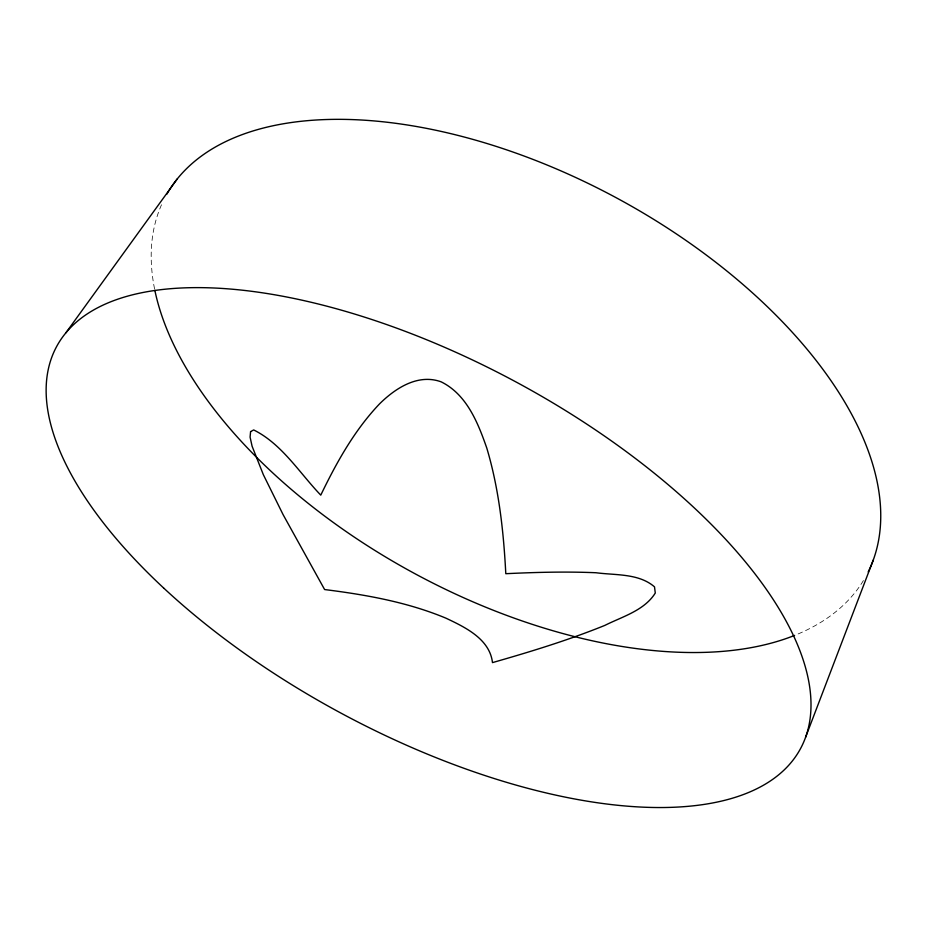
<?xml version="1.0" encoding="UTF-8"?>
<svg xmlns="http://www.w3.org/2000/svg" width="927" height="927" viewBox="0 0 927 927"><rect width="100%" height="100%" fill="white"/><g stroke="black" fill="none" stroke-linecap="round" stroke-linejoin="round"><path stroke-width="0.7" stroke-dasharray="4.63 3.48" d="M863.419 580.545A398.343 213.222 28.4 0 1 795.934 634.856M154.554 288.853A398.343 213.222 28.4 0 1 162.932 201.669"/><path stroke-width="1.39" d="M805.586 737.278L873.257 560.082M65.84 332.886L177.358 178.795M794.624 635.389A398.343 213.222 28.4 0 1 415.18 573.836A398.343 213.222 28.4 0 1 154.832 290.244M166.848 194.172A398.343 213.222 28.4 0 1 616.316 197.799A398.343 213.222 28.4 0 1 868.182 571.901M250.591 431.623L250.081 437.104L252.098 446.246L263.338 474.67L283.071 514.601L324.612 589.549C365.852 594.728 407.359 602.087 445.91 618.158C464.995 627.173 489.804 638.97 492.48 662.608C530.406 651.762 568.205 640.221 604.81 625.412C622.388 616.582 644.265 610.615 655.285 593.048L654.508 586.849C638.691 573.21 615.563 575.354 596.084 572.747C565.991 571.449 535.864 572.272 505.794 573.697C503.593 531.345 498.958 488.83 486.779 448.054C477.95 422.724 466.71 394.427 441.159 381.843C418.065 373.384 395.377 388.193 379.491 403.929C354.369 430.348 336.524 462.527 320.765 495.134C299.456 472.909 281.889 443.906 253.685 429.943L250.591 431.623M163.558 587.927A422.805 187.277 28.4 0 0 799.862 749.816A422.805 187.277 28.4 0 0 322.283 305.006A422.805 187.277 28.4 0 0 163.558 587.927"/></g></svg>
